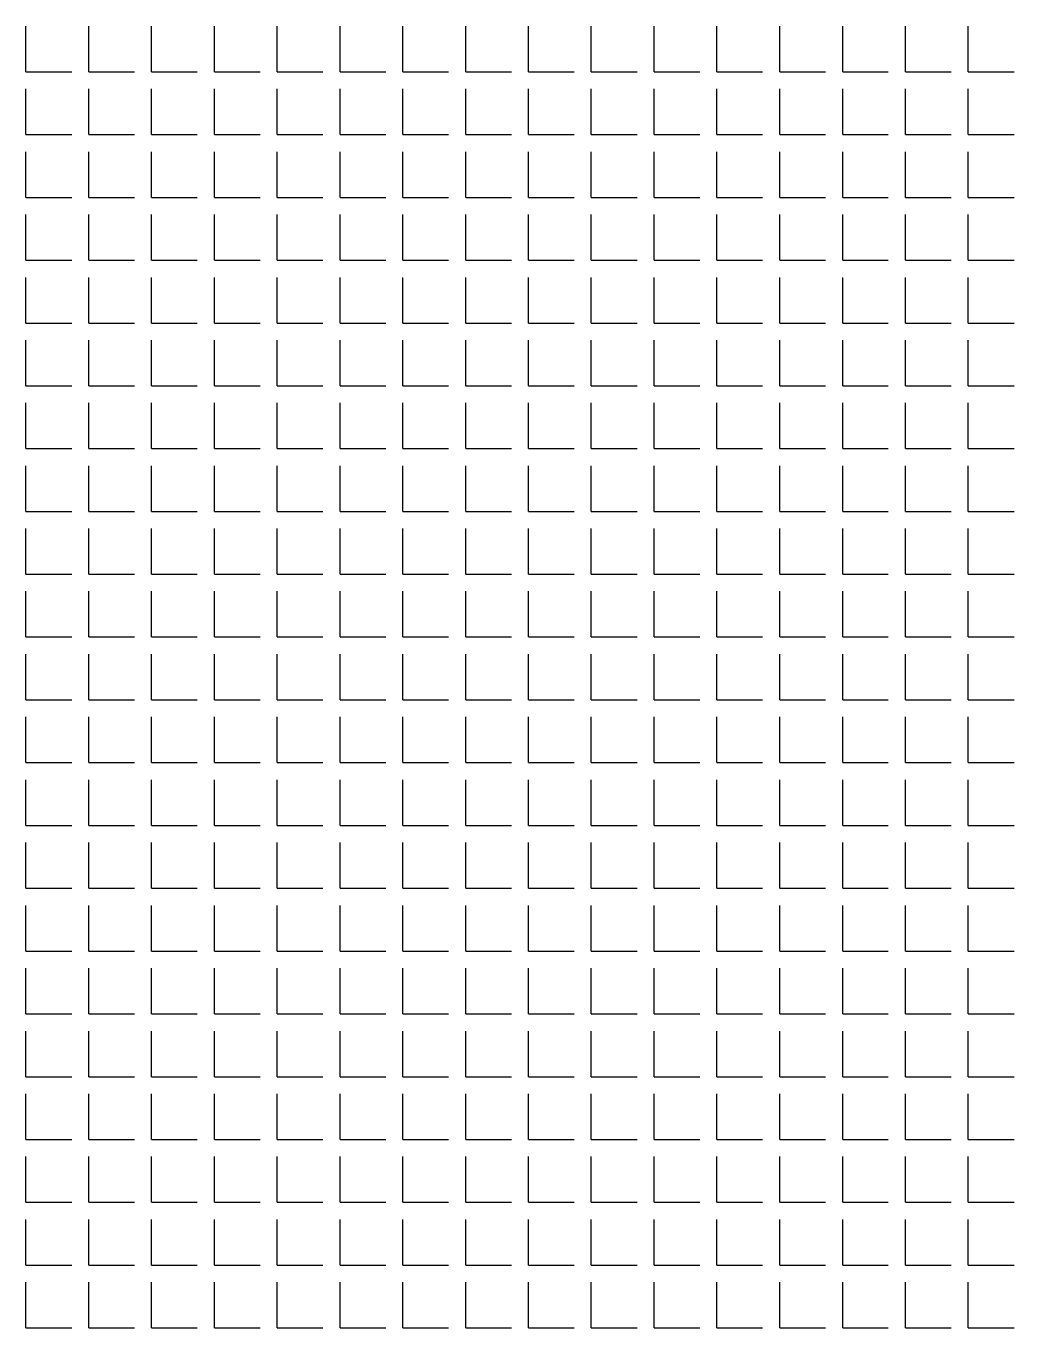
# Model space of a CAD drawing. Header units: millimetres. Extents: x -2063041 to -1932644, y 197605868 to 197643080.
# Drawn here: x -2047136.3 to -2047054.3, y 197627154.7 to 197627262.8 of the extents above; entities that cross this region are included whole.
import ezdxf

# ---------------------------------------------------------------- set-up
doc = ezdxf.new("R2010")
doc.units = ezdxf.units.MM
doc.layers.add('СКУД', color=7, linetype='Continuous')

msp = doc.modelspace()

# ---------------------------------------------------------------- linework, layer by layer
at = {"layer": 'СКУД', "color": 18, "true_color": 0x000000}
for p, q in [((-2047136.28, 197627258.99), (-2047136.28, 197627262.78)), ((-2047131.06, 197627258.99), (-2047131.06, 197627262.78)), ((-2047125.85, 197627258.99), (-2047125.85, 197627262.78)), ((-2047120.64, 197627258.99), (-2047120.64, 197627262.78)), ((-2047115.42, 197627258.99), (-2047115.42, 197627262.78)), ((-2047110.21, 197627258.99), (-2047110.21, 197627262.78)), ((-2047105, 197627258.99), (-2047105, 197627262.78)), ((-2047099.78, 197627258.99), (-2047099.78, 197627262.78)), ((-2047094.57, 197627258.99), (-2047094.57, 197627262.78)), ((-2047089.36, 197627258.99), (-2047089.36, 197627262.78)), ((-2047084.14, 197627258.99), (-2047084.14, 197627262.78)), ((-2047078.93, 197627258.99), (-2047078.93, 197627262.78)), ((-2047073.72, 197627258.99), (-2047073.72, 197627262.78)), ((-2047068.5, 197627258.99), (-2047068.5, 197627262.78)), ((-2047063.29, 197627258.99), (-2047063.29, 197627262.78)), ((-2047058.08, 197627258.99), (-2047058.08, 197627262.78)), ((-2047136.28, 197627258.99), (-2047132.48, 197627258.99)), ((-2047131.06, 197627258.99), (-2047127.27, 197627258.99)), ((-2047125.85, 197627258.99), (-2047122.06, 197627258.99)), ((-2047120.64, 197627258.99), (-2047116.84, 197627258.99)), ((-2047115.42, 197627258.99), (-2047111.63, 197627258.99)), ((-2047110.21, 197627258.99), (-2047106.42, 197627258.99)), ((-2047105, 197627258.99), (-2047101.2, 197627258.99)), ((-2047099.78, 197627258.99), (-2047095.99, 197627258.99)), ((-2047094.57, 197627258.99), (-2047090.78, 197627258.99)), ((-2047089.36, 197627258.99), (-2047085.56, 197627258.99)), ((-2047084.14, 197627258.99), (-2047080.35, 197627258.99)), ((-2047078.93, 197627258.99), (-2047075.14, 197627258.99)), ((-2047073.72, 197627258.99), (-2047069.92, 197627258.99)), ((-2047068.5, 197627258.99), (-2047064.71, 197627258.99)), ((-2047063.29, 197627258.99), (-2047059.5, 197627258.99)), ((-2047058.08, 197627258.99), (-2047054.28, 197627258.99)), ((-2047136.28, 197627253.77), (-2047136.28, 197627257.56)), ((-2047131.06, 197627253.77), (-2047131.06, 197627257.56)), ((-2047125.85, 197627253.77), (-2047125.85, 197627257.56)), ((-2047120.64, 197627253.77), (-2047120.64, 197627257.56)), ((-2047115.42, 197627253.77), (-2047115.42, 197627257.56)), ((-2047110.21, 197627253.77), (-2047110.21, 197627257.56)), ((-2047105, 197627253.77), (-2047105, 197627257.56)), ((-2047099.78, 197627253.77), (-2047099.78, 197627257.56)), ((-2047094.57, 197627253.77), (-2047094.57, 197627257.56)), ((-2047089.36, 197627253.77), (-2047089.36, 197627257.56)), ((-2047084.14, 197627253.77), (-2047084.14, 197627257.56)), ((-2047078.93, 197627253.77), (-2047078.93, 197627257.56)), ((-2047073.72, 197627253.77), (-2047073.72, 197627257.56)), ((-2047068.5, 197627253.77), (-2047068.5, 197627257.56)), ((-2047063.29, 197627253.77), (-2047063.29, 197627257.56)), ((-2047058.08, 197627253.77), (-2047058.08, 197627257.56)), ((-2047136.28, 197627253.77), (-2047132.48, 197627253.77)), ((-2047131.06, 197627253.77), (-2047127.27, 197627253.77)), ((-2047125.85, 197627253.77), (-2047122.06, 197627253.77)), ((-2047120.64, 197627253.77), (-2047116.84, 197627253.77)), ((-2047115.42, 197627253.77), (-2047111.63, 197627253.77)), ((-2047110.21, 197627253.77), (-2047106.42, 197627253.77)), ((-2047105, 197627253.77), (-2047101.2, 197627253.77)), ((-2047099.78, 197627253.77), (-2047095.99, 197627253.77)), ((-2047094.57, 197627253.77), (-2047090.78, 197627253.77)), ((-2047089.36, 197627253.77), (-2047085.56, 197627253.77)), ((-2047084.14, 197627253.77), (-2047080.35, 197627253.77)), ((-2047078.93, 197627253.77), (-2047075.14, 197627253.77)), ((-2047073.72, 197627253.77), (-2047069.92, 197627253.77)), ((-2047068.5, 197627253.77), (-2047064.71, 197627253.77)), ((-2047063.29, 197627253.77), (-2047059.5, 197627253.77)), ((-2047058.08, 197627253.77), (-2047054.28, 197627253.77)), ((-2047136.28, 197627248.56), (-2047136.28, 197627252.35)), ((-2047131.06, 197627248.56), (-2047131.06, 197627252.35)), ((-2047125.85, 197627248.56), (-2047125.85, 197627252.35)), ((-2047120.64, 197627248.56), (-2047120.64, 197627252.35)), ((-2047115.42, 197627248.56), (-2047115.42, 197627252.35)), ((-2047110.21, 197627248.56), (-2047110.21, 197627252.35)), ((-2047105, 197627248.56), (-2047105, 197627252.35)), ((-2047099.78, 197627248.56), (-2047099.78, 197627252.35)), ((-2047094.57, 197627248.56), (-2047094.57, 197627252.35)), ((-2047089.36, 197627248.56), (-2047089.36, 197627252.35)), ((-2047084.14, 197627248.56), (-2047084.14, 197627252.35)), ((-2047078.93, 197627248.56), (-2047078.93, 197627252.35)), ((-2047073.72, 197627248.56), (-2047073.72, 197627252.35)), ((-2047068.5, 197627248.56), (-2047068.5, 197627252.35)), ((-2047063.29, 197627248.56), (-2047063.29, 197627252.35)), ((-2047058.08, 197627248.56), (-2047058.08, 197627252.35)), ((-2047136.28, 197627248.56), (-2047132.48, 197627248.56)), ((-2047131.06, 197627248.56), (-2047127.27, 197627248.56)), ((-2047125.85, 197627248.56), (-2047122.06, 197627248.56)), ((-2047120.64, 197627248.56), (-2047116.84, 197627248.56)), ((-2047115.42, 197627248.56), (-2047111.63, 197627248.56)), ((-2047110.21, 197627248.56), (-2047106.42, 197627248.56)), ((-2047105, 197627248.56), (-2047101.2, 197627248.56)), ((-2047099.78, 197627248.56), (-2047095.99, 197627248.56)), ((-2047094.57, 197627248.56), (-2047090.78, 197627248.56)), ((-2047089.36, 197627248.56), (-2047085.56, 197627248.56)), ((-2047084.14, 197627248.56), (-2047080.35, 197627248.56)), ((-2047078.93, 197627248.56), (-2047075.14, 197627248.56)), ((-2047073.72, 197627248.56), (-2047069.92, 197627248.56)), ((-2047068.5, 197627248.56), (-2047064.71, 197627248.56)), ((-2047063.29, 197627248.56), (-2047059.5, 197627248.56)), ((-2047058.08, 197627248.56), (-2047054.28, 197627248.56)), ((-2047136.28, 197627243.35), (-2047136.28, 197627247.14)), ((-2047131.06, 197627243.35), (-2047131.06, 197627247.14)), ((-2047125.85, 197627243.35), (-2047125.85, 197627247.14)), ((-2047120.64, 197627243.35), (-2047120.64, 197627247.14)), ((-2047115.42, 197627243.35), (-2047115.42, 197627247.14)), ((-2047110.21, 197627243.35), (-2047110.21, 197627247.14)), ((-2047105, 197627243.35), (-2047105, 197627247.14)), ((-2047099.78, 197627243.35), (-2047099.78, 197627247.14)), ((-2047094.57, 197627243.35), (-2047094.57, 197627247.14)), ((-2047089.36, 197627243.35), (-2047089.36, 197627247.14)), ((-2047084.14, 197627243.35), (-2047084.14, 197627247.14)), ((-2047078.93, 197627243.35), (-2047078.93, 197627247.14)), ((-2047073.72, 197627243.35), (-2047073.72, 197627247.14)), ((-2047068.5, 197627243.35), (-2047068.5, 197627247.14)), ((-2047063.29, 197627243.35), (-2047063.29, 197627247.14)), ((-2047058.08, 197627243.35), (-2047058.08, 197627247.14)), ((-2047136.28, 197627243.35), (-2047132.48, 197627243.35)), ((-2047131.06, 197627243.35), (-2047127.27, 197627243.35)), ((-2047125.85, 197627243.35), (-2047122.06, 197627243.35)), ((-2047120.64, 197627243.35), (-2047116.84, 197627243.35)), ((-2047115.42, 197627243.35), (-2047111.63, 197627243.35)), ((-2047110.21, 197627243.35), (-2047106.42, 197627243.35)), ((-2047105, 197627243.35), (-2047101.2, 197627243.35)), ((-2047099.78, 197627243.35), (-2047095.99, 197627243.35)), ((-2047094.57, 197627243.35), (-2047090.78, 197627243.35)), ((-2047089.36, 197627243.35), (-2047085.56, 197627243.35)), ((-2047084.14, 197627243.35), (-2047080.35, 197627243.35)), ((-2047078.93, 197627243.35), (-2047075.14, 197627243.35)), ((-2047073.72, 197627243.35), (-2047069.92, 197627243.35)), ((-2047068.5, 197627243.35), (-2047064.71, 197627243.35)), ((-2047063.29, 197627243.35), (-2047059.5, 197627243.35)), ((-2047058.08, 197627243.35), (-2047054.28, 197627243.35)), ((-2047136.28, 197627238.13), (-2047136.28, 197627241.92)), ((-2047131.06, 197627238.13), (-2047131.06, 197627241.92)), ((-2047125.85, 197627238.13), (-2047125.85, 197627241.92)), ((-2047120.64, 197627238.13), (-2047120.64, 197627241.92)), ((-2047115.42, 197627238.13), (-2047115.42, 197627241.92)), ((-2047110.21, 197627238.13), (-2047110.21, 197627241.92)), ((-2047105, 197627238.13), (-2047105, 197627241.92)), ((-2047099.78, 197627238.13), (-2047099.78, 197627241.92)), ((-2047094.57, 197627238.13), (-2047094.57, 197627241.92)), ((-2047089.36, 197627238.13), (-2047089.36, 197627241.92)), ((-2047084.14, 197627238.13), (-2047084.14, 197627241.92)), ((-2047078.93, 197627238.13), (-2047078.93, 197627241.92)), ((-2047073.72, 197627238.13), (-2047073.72, 197627241.92)), ((-2047068.5, 197627238.13), (-2047068.5, 197627241.92)), ((-2047063.29, 197627238.13), (-2047063.29, 197627241.92)), ((-2047058.08, 197627238.13), (-2047058.08, 197627241.92)), ((-2047136.28, 197627238.13), (-2047132.48, 197627238.13)), ((-2047131.06, 197627238.13), (-2047127.27, 197627238.13)), ((-2047125.85, 197627238.13), (-2047122.06, 197627238.13)), ((-2047120.64, 197627238.13), (-2047116.84, 197627238.13)), ((-2047115.42, 197627238.13), (-2047111.63, 197627238.13)), ((-2047110.21, 197627238.13), (-2047106.42, 197627238.13)), ((-2047105, 197627238.13), (-2047101.2, 197627238.13)), ((-2047099.78, 197627238.13), (-2047095.99, 197627238.13)), ((-2047094.57, 197627238.13), (-2047090.78, 197627238.13)), ((-2047089.36, 197627238.13), (-2047085.56, 197627238.13)), ((-2047084.14, 197627238.13), (-2047080.35, 197627238.13)), ((-2047078.93, 197627238.13), (-2047075.14, 197627238.13)), ((-2047073.72, 197627238.13), (-2047069.92, 197627238.13)), ((-2047068.5, 197627238.13), (-2047064.71, 197627238.13)), ((-2047063.29, 197627238.13), (-2047059.5, 197627238.13)), ((-2047058.08, 197627238.13), (-2047054.28, 197627238.13)), ((-2047136.28, 197627232.92), (-2047136.28, 197627236.71)), ((-2047131.06, 197627232.92), (-2047131.06, 197627236.71)), ((-2047125.85, 197627232.92), (-2047125.85, 197627236.71)), ((-2047120.64, 197627232.92), (-2047120.64, 197627236.71)), ((-2047115.42, 197627232.92), (-2047115.42, 197627236.71)), ((-2047110.21, 197627232.92), (-2047110.21, 197627236.71)), ((-2047105, 197627232.92), (-2047105, 197627236.71)), ((-2047099.78, 197627232.92), (-2047099.78, 197627236.71)), ((-2047094.57, 197627232.92), (-2047094.57, 197627236.71)), ((-2047089.36, 197627232.92), (-2047089.36, 197627236.71)), ((-2047084.14, 197627232.92), (-2047084.14, 197627236.71)), ((-2047078.93, 197627232.92), (-2047078.93, 197627236.71)), ((-2047073.72, 197627232.92), (-2047073.72, 197627236.71)), ((-2047068.5, 197627232.92), (-2047068.5, 197627236.71)), ((-2047063.29, 197627232.92), (-2047063.29, 197627236.71)), ((-2047058.08, 197627232.92), (-2047058.08, 197627236.71)), ((-2047136.28, 197627232.92), (-2047132.48, 197627232.92)), ((-2047131.06, 197627232.92), (-2047127.27, 197627232.92)), ((-2047125.85, 197627232.92), (-2047122.06, 197627232.92)), ((-2047120.64, 197627232.92), (-2047116.84, 197627232.92)), ((-2047115.42, 197627232.92), (-2047111.63, 197627232.92)), ((-2047110.21, 197627232.92), (-2047106.42, 197627232.92)), ((-2047105, 197627232.92), (-2047101.2, 197627232.92)), ((-2047099.78, 197627232.92), (-2047095.99, 197627232.92)), ((-2047094.57, 197627232.92), (-2047090.78, 197627232.92)), ((-2047089.36, 197627232.92), (-2047085.56, 197627232.92)), ((-2047084.14, 197627232.92), (-2047080.35, 197627232.92)), ((-2047078.93, 197627232.92), (-2047075.14, 197627232.92)), ((-2047073.72, 197627232.92), (-2047069.92, 197627232.92)), ((-2047068.5, 197627232.92), (-2047064.71, 197627232.92)), ((-2047063.29, 197627232.92), (-2047059.5, 197627232.92)), ((-2047058.08, 197627232.92), (-2047054.28, 197627232.92)), ((-2047136.28, 197627227.71), (-2047136.28, 197627231.5)), ((-2047131.06, 197627227.71), (-2047131.06, 197627231.5)), ((-2047125.85, 197627227.71), (-2047125.85, 197627231.5)), ((-2047120.64, 197627227.71), (-2047120.64, 197627231.5)), ((-2047115.42, 197627227.71), (-2047115.42, 197627231.5)), ((-2047110.21, 197627227.71), (-2047110.21, 197627231.5)), ((-2047105, 197627227.71), (-2047105, 197627231.5)), ((-2047099.78, 197627227.71), (-2047099.78, 197627231.5)), ((-2047094.57, 197627227.71), (-2047094.57, 197627231.5)), ((-2047089.36, 197627227.71), (-2047089.36, 197627231.5)), ((-2047084.14, 197627227.71), (-2047084.14, 197627231.5)), ((-2047078.93, 197627227.71), (-2047078.93, 197627231.5)), ((-2047073.72, 197627227.71), (-2047073.72, 197627231.5)), ((-2047068.5, 197627227.71), (-2047068.5, 197627231.5)), ((-2047063.29, 197627227.71), (-2047063.29, 197627231.5)), ((-2047058.08, 197627227.71), (-2047058.08, 197627231.5)), ((-2047136.28, 197627227.71), (-2047132.48, 197627227.71)), ((-2047131.06, 197627227.71), (-2047127.27, 197627227.71)), ((-2047125.85, 197627227.71), (-2047122.06, 197627227.71)), ((-2047120.64, 197627227.71), (-2047116.84, 197627227.71)), ((-2047115.42, 197627227.71), (-2047111.63, 197627227.71)), ((-2047110.21, 197627227.71), (-2047106.42, 197627227.71)), ((-2047105, 197627227.71), (-2047101.2, 197627227.71)), ((-2047099.78, 197627227.71), (-2047095.99, 197627227.71)), ((-2047094.57, 197627227.71), (-2047090.78, 197627227.71)), ((-2047089.36, 197627227.71), (-2047085.56, 197627227.71)), ((-2047084.14, 197627227.71), (-2047080.35, 197627227.71)), ((-2047078.93, 197627227.71), (-2047075.14, 197627227.71)), ((-2047073.72, 197627227.71), (-2047069.92, 197627227.71)), ((-2047068.5, 197627227.71), (-2047064.71, 197627227.71)), ((-2047063.29, 197627227.71), (-2047059.5, 197627227.71)), ((-2047058.08, 197627227.71), (-2047054.28, 197627227.71)), ((-2047136.28, 197627222.49), (-2047136.28, 197627226.28)), ((-2047131.06, 197627222.49), (-2047131.06, 197627226.28)), ((-2047125.85, 197627222.49), (-2047125.85, 197627226.28)), ((-2047120.64, 197627222.49), (-2047120.64, 197627226.28)), ((-2047115.42, 197627222.49), (-2047115.42, 197627226.28)), ((-2047110.21, 197627222.49), (-2047110.21, 197627226.28)), ((-2047105, 197627222.49), (-2047105, 197627226.28)), ((-2047099.78, 197627222.49), (-2047099.78, 197627226.28)), ((-2047094.57, 197627222.49), (-2047094.57, 197627226.28)), ((-2047089.36, 197627222.49), (-2047089.36, 197627226.28)), ((-2047084.14, 197627222.49), (-2047084.14, 197627226.28)), ((-2047078.93, 197627222.49), (-2047078.93, 197627226.28)), ((-2047073.72, 197627222.49), (-2047073.72, 197627226.28)), ((-2047068.5, 197627222.49), (-2047068.5, 197627226.28)), ((-2047063.29, 197627222.49), (-2047063.29, 197627226.28)), ((-2047058.08, 197627222.49), (-2047058.08, 197627226.28)), ((-2047136.28, 197627222.49), (-2047132.48, 197627222.49)), ((-2047131.06, 197627222.49), (-2047127.27, 197627222.49)), ((-2047125.85, 197627222.49), (-2047122.06, 197627222.49)), ((-2047120.64, 197627222.49), (-2047116.84, 197627222.49)), ((-2047115.42, 197627222.49), (-2047111.63, 197627222.49)), ((-2047110.21, 197627222.49), (-2047106.42, 197627222.49)), ((-2047105, 197627222.49), (-2047101.2, 197627222.49)), ((-2047099.78, 197627222.49), (-2047095.99, 197627222.49)), ((-2047094.57, 197627222.49), (-2047090.78, 197627222.49)), ((-2047089.36, 197627222.49), (-2047085.56, 197627222.49)), ((-2047084.14, 197627222.49), (-2047080.35, 197627222.49)), ((-2047078.93, 197627222.49), (-2047075.14, 197627222.49)), ((-2047073.72, 197627222.49), (-2047069.92, 197627222.49)), ((-2047068.5, 197627222.49), (-2047064.71, 197627222.49)), ((-2047063.29, 197627222.49), (-2047059.5, 197627222.49)), ((-2047058.08, 197627222.49), (-2047054.28, 197627222.49)), ((-2047136.28, 197627217.28), (-2047136.28, 197627221.07)), ((-2047131.06, 197627217.28), (-2047131.06, 197627221.07)), ((-2047125.85, 197627217.28), (-2047125.85, 197627221.07)), ((-2047120.64, 197627217.28), (-2047120.64, 197627221.07)), ((-2047115.42, 197627217.28), (-2047115.42, 197627221.07)), ((-2047110.21, 197627217.28), (-2047110.21, 197627221.07)), ((-2047105, 197627217.28), (-2047105, 197627221.07)), ((-2047099.78, 197627217.28), (-2047099.78, 197627221.07)), ((-2047094.57, 197627217.28), (-2047094.57, 197627221.07)), ((-2047089.36, 197627217.28), (-2047089.36, 197627221.07)), ((-2047084.14, 197627217.28), (-2047084.14, 197627221.07)), ((-2047078.93, 197627217.28), (-2047078.93, 197627221.07)), ((-2047073.72, 197627217.28), (-2047073.72, 197627221.07)), ((-2047068.5, 197627217.28), (-2047068.5, 197627221.07)), ((-2047063.29, 197627217.28), (-2047063.29, 197627221.07)), ((-2047058.08, 197627217.28), (-2047058.08, 197627221.07)), ((-2047136.28, 197627217.28), (-2047132.48, 197627217.28)), ((-2047131.06, 197627217.28), (-2047127.27, 197627217.28)), ((-2047125.85, 197627217.28), (-2047122.06, 197627217.28)), ((-2047120.64, 197627217.28), (-2047116.84, 197627217.28)), ((-2047115.42, 197627217.28), (-2047111.63, 197627217.28)), ((-2047110.21, 197627217.28), (-2047106.42, 197627217.28)), ((-2047105, 197627217.28), (-2047101.2, 197627217.28)), ((-2047099.78, 197627217.28), (-2047095.99, 197627217.28)), ((-2047094.57, 197627217.28), (-2047090.78, 197627217.28)), ((-2047089.36, 197627217.28), (-2047085.56, 197627217.28)), ((-2047084.14, 197627217.28), (-2047080.35, 197627217.28)), ((-2047078.93, 197627217.28), (-2047075.14, 197627217.28)), ((-2047073.72, 197627217.28), (-2047069.92, 197627217.28)), ((-2047068.5, 197627217.28), (-2047064.71, 197627217.28)), ((-2047063.29, 197627217.28), (-2047059.5, 197627217.28)), ((-2047058.08, 197627217.28), (-2047054.28, 197627217.28)), ((-2047136.28, 197627212.07), (-2047136.28, 197627215.86)), ((-2047131.06, 197627212.07), (-2047131.06, 197627215.86)), ((-2047125.85, 197627212.07), (-2047125.85, 197627215.86)), ((-2047120.64, 197627212.07), (-2047120.64, 197627215.86)), ((-2047115.42, 197627212.07), (-2047115.42, 197627215.86)), ((-2047110.21, 197627212.07), (-2047110.21, 197627215.86)), ((-2047105, 197627212.07), (-2047105, 197627215.86)), ((-2047099.78, 197627212.07), (-2047099.78, 197627215.86)), ((-2047094.57, 197627212.07), (-2047094.57, 197627215.86)), ((-2047089.36, 197627212.07), (-2047089.36, 197627215.86)), ((-2047084.14, 197627212.07), (-2047084.14, 197627215.86)), ((-2047078.93, 197627212.07), (-2047078.93, 197627215.86)), ((-2047073.72, 197627212.07), (-2047073.72, 197627215.86)), ((-2047068.5, 197627212.07), (-2047068.5, 197627215.86)), ((-2047063.29, 197627212.07), (-2047063.29, 197627215.86)), ((-2047058.08, 197627212.07), (-2047058.08, 197627215.86)), ((-2047136.28, 197627212.07), (-2047132.48, 197627212.07)), ((-2047131.06, 197627212.07), (-2047127.27, 197627212.07)), ((-2047125.85, 197627212.07), (-2047122.06, 197627212.07)), ((-2047120.64, 197627212.07), (-2047116.84, 197627212.07)), ((-2047115.42, 197627212.07), (-2047111.63, 197627212.07)), ((-2047110.21, 197627212.07), (-2047106.42, 197627212.07)), ((-2047105, 197627212.07), (-2047101.2, 197627212.07)), ((-2047099.78, 197627212.07), (-2047095.99, 197627212.07)), ((-2047094.57, 197627212.07), (-2047090.78, 197627212.07)), ((-2047089.36, 197627212.07), (-2047085.56, 197627212.07)), ((-2047084.14, 197627212.07), (-2047080.35, 197627212.07)), ((-2047078.93, 197627212.07), (-2047075.14, 197627212.07)), ((-2047073.72, 197627212.07), (-2047069.92, 197627212.07)), ((-2047068.5, 197627212.07), (-2047064.71, 197627212.07)), ((-2047063.29, 197627212.07), (-2047059.5, 197627212.07)), ((-2047058.08, 197627212.07), (-2047054.28, 197627212.07)), ((-2047136.28, 197627206.85), (-2047136.28, 197627210.64)), ((-2047131.06, 197627206.85), (-2047131.06, 197627210.64)), ((-2047125.85, 197627206.85), (-2047125.85, 197627210.64)), ((-2047120.64, 197627206.85), (-2047120.64, 197627210.64)), ((-2047115.42, 197627206.85), (-2047115.42, 197627210.64)), ((-2047110.21, 197627206.85), (-2047110.21, 197627210.64)), ((-2047105, 197627206.85), (-2047105, 197627210.64)), ((-2047099.78, 197627206.85), (-2047099.78, 197627210.64)), ((-2047094.57, 197627206.85), (-2047094.57, 197627210.64)), ((-2047089.36, 197627206.85), (-2047089.36, 197627210.64)), ((-2047084.14, 197627206.85), (-2047084.14, 197627210.64)), ((-2047078.93, 197627206.85), (-2047078.93, 197627210.64)), ((-2047073.72, 197627206.85), (-2047073.72, 197627210.64)), ((-2047068.5, 197627206.85), (-2047068.5, 197627210.64)), ((-2047063.29, 197627206.85), (-2047063.29, 197627210.64)), ((-2047058.08, 197627206.85), (-2047058.08, 197627210.64)), ((-2047136.28, 197627206.85), (-2047132.48, 197627206.85)), ((-2047131.06, 197627206.85), (-2047127.27, 197627206.85)), ((-2047125.85, 197627206.85), (-2047122.06, 197627206.85)), ((-2047120.64, 197627206.85), (-2047116.84, 197627206.85)), ((-2047115.42, 197627206.85), (-2047111.63, 197627206.85)), ((-2047110.21, 197627206.85), (-2047106.42, 197627206.85)), ((-2047105, 197627206.85), (-2047101.2, 197627206.85)), ((-2047099.78, 197627206.85), (-2047095.99, 197627206.85)), ((-2047094.57, 197627206.85), (-2047090.78, 197627206.85)), ((-2047089.36, 197627206.85), (-2047085.56, 197627206.85)), ((-2047084.14, 197627206.85), (-2047080.35, 197627206.85)), ((-2047078.93, 197627206.85), (-2047075.14, 197627206.85)), ((-2047073.72, 197627206.85), (-2047069.92, 197627206.85)), ((-2047068.5, 197627206.85), (-2047064.71, 197627206.85)), ((-2047063.29, 197627206.85), (-2047059.5, 197627206.85)), ((-2047058.08, 197627206.85), (-2047054.28, 197627206.85)), ((-2047136.28, 197627201.64), (-2047136.28, 197627205.43)), ((-2047131.06, 197627201.64), (-2047131.06, 197627205.43)), ((-2047125.85, 197627201.64), (-2047125.85, 197627205.43)), ((-2047120.64, 197627201.64), (-2047120.64, 197627205.43)), ((-2047115.42, 197627201.64), (-2047115.42, 197627205.43)), ((-2047110.21, 197627201.64), (-2047110.21, 197627205.43)), ((-2047105, 197627201.64), (-2047105, 197627205.43)), ((-2047099.78, 197627201.64), (-2047099.78, 197627205.43)), ((-2047094.57, 197627201.64), (-2047094.57, 197627205.43)), ((-2047089.36, 197627201.64), (-2047089.36, 197627205.43)), ((-2047084.14, 197627201.64), (-2047084.14, 197627205.43)), ((-2047078.93, 197627201.64), (-2047078.93, 197627205.43)), ((-2047073.72, 197627201.64), (-2047073.72, 197627205.43)), ((-2047068.5, 197627201.64), (-2047068.5, 197627205.43)), ((-2047063.29, 197627201.64), (-2047063.29, 197627205.43)), ((-2047058.08, 197627201.64), (-2047058.08, 197627205.43)), ((-2047136.28, 197627201.64), (-2047132.48, 197627201.64)), ((-2047131.06, 197627201.64), (-2047127.27, 197627201.64)), ((-2047125.85, 197627201.64), (-2047122.06, 197627201.64)), ((-2047120.64, 197627201.64), (-2047116.84, 197627201.64)), ((-2047115.42, 197627201.64), (-2047111.63, 197627201.64)), ((-2047110.21, 197627201.64), (-2047106.42, 197627201.64)), ((-2047105, 197627201.64), (-2047101.2, 197627201.64)), ((-2047099.78, 197627201.64), (-2047095.99, 197627201.64)), ((-2047094.57, 197627201.64), (-2047090.78, 197627201.64)), ((-2047089.36, 197627201.64), (-2047085.56, 197627201.64)), ((-2047084.14, 197627201.64), (-2047080.35, 197627201.64)), ((-2047078.93, 197627201.64), (-2047075.14, 197627201.64)), ((-2047073.72, 197627201.64), (-2047069.92, 197627201.64)), ((-2047068.5, 197627201.64), (-2047064.71, 197627201.64)), ((-2047063.29, 197627201.64), (-2047059.5, 197627201.64)), ((-2047058.08, 197627201.64), (-2047054.28, 197627201.64)), ((-2047136.28, 197627196.43), (-2047136.28, 197627200.22)), ((-2047131.06, 197627196.43), (-2047131.06, 197627200.22)), ((-2047125.85, 197627196.43), (-2047125.85, 197627200.22)), ((-2047120.64, 197627196.43), (-2047120.64, 197627200.22)), ((-2047115.42, 197627196.43), (-2047115.42, 197627200.22)), ((-2047110.21, 197627196.43), (-2047110.21, 197627200.22)), ((-2047105, 197627196.43), (-2047105, 197627200.22)), ((-2047099.78, 197627196.43), (-2047099.78, 197627200.22)), ((-2047094.57, 197627196.43), (-2047094.57, 197627200.22)), ((-2047089.36, 197627196.43), (-2047089.36, 197627200.22)), ((-2047084.14, 197627196.43), (-2047084.14, 197627200.22)), ((-2047078.93, 197627196.43), (-2047078.93, 197627200.22)), ((-2047073.72, 197627196.43), (-2047073.72, 197627200.22)), ((-2047068.5, 197627196.43), (-2047068.5, 197627200.22)), ((-2047063.29, 197627196.43), (-2047063.29, 197627200.22)), ((-2047058.08, 197627196.43), (-2047058.08, 197627200.22)), ((-2047136.28, 197627196.43), (-2047132.48, 197627196.43)), ((-2047131.06, 197627196.43), (-2047127.27, 197627196.43)), ((-2047125.85, 197627196.43), (-2047122.06, 197627196.43)), ((-2047120.64, 197627196.43), (-2047116.84, 197627196.43)), ((-2047115.42, 197627196.43), (-2047111.63, 197627196.43)), ((-2047110.21, 197627196.43), (-2047106.42, 197627196.43)), ((-2047105, 197627196.43), (-2047101.2, 197627196.43)), ((-2047099.78, 197627196.43), (-2047095.99, 197627196.43)), ((-2047094.57, 197627196.43), (-2047090.78, 197627196.43)), ((-2047089.36, 197627196.43), (-2047085.56, 197627196.43)), ((-2047084.14, 197627196.43), (-2047080.35, 197627196.43)), ((-2047078.93, 197627196.43), (-2047075.14, 197627196.43)), ((-2047073.72, 197627196.43), (-2047069.92, 197627196.43)), ((-2047068.5, 197627196.43), (-2047064.71, 197627196.43)), ((-2047063.29, 197627196.43), (-2047059.5, 197627196.43)), ((-2047058.08, 197627196.43), (-2047054.28, 197627196.43)), ((-2047136.28, 197627191.21), (-2047136.28, 197627195)), ((-2047131.06, 197627191.21), (-2047131.06, 197627195)), ((-2047125.85, 197627191.21), (-2047125.85, 197627195)), ((-2047120.64, 197627191.21), (-2047120.64, 197627195)), ((-2047115.42, 197627191.21), (-2047115.42, 197627195)), ((-2047110.21, 197627191.21), (-2047110.21, 197627195)), ((-2047105, 197627191.21), (-2047105, 197627195)), ((-2047099.78, 197627191.21), (-2047099.78, 197627195)), ((-2047094.57, 197627191.21), (-2047094.57, 197627195)), ((-2047089.36, 197627191.21), (-2047089.36, 197627195)), ((-2047084.14, 197627191.21), (-2047084.14, 197627195)), ((-2047078.93, 197627191.21), (-2047078.93, 197627195)), ((-2047073.72, 197627191.21), (-2047073.72, 197627195)), ((-2047068.5, 197627191.21), (-2047068.5, 197627195)), ((-2047063.29, 197627191.21), (-2047063.29, 197627195)), ((-2047058.08, 197627191.21), (-2047058.08, 197627195)), ((-2047136.28, 197627191.21), (-2047132.48, 197627191.21)), ((-2047131.06, 197627191.21), (-2047127.27, 197627191.21)), ((-2047125.85, 197627191.21), (-2047122.06, 197627191.21)), ((-2047120.64, 197627191.21), (-2047116.84, 197627191.21)), ((-2047115.42, 197627191.21), (-2047111.63, 197627191.21)), ((-2047110.21, 197627191.21), (-2047106.42, 197627191.21)), ((-2047105, 197627191.21), (-2047101.2, 197627191.21)), ((-2047099.78, 197627191.21), (-2047095.99, 197627191.21)), ((-2047094.57, 197627191.21), (-2047090.78, 197627191.21)), ((-2047089.36, 197627191.21), (-2047085.56, 197627191.21)), ((-2047084.14, 197627191.21), (-2047080.35, 197627191.21)), ((-2047078.93, 197627191.21), (-2047075.14, 197627191.21)), ((-2047073.72, 197627191.21), (-2047069.92, 197627191.21)), ((-2047068.5, 197627191.21), (-2047064.71, 197627191.21)), ((-2047063.29, 197627191.21), (-2047059.5, 197627191.21)), ((-2047058.08, 197627191.21), (-2047054.28, 197627191.21)), ((-2047136.28, 197627186), (-2047136.28, 197627189.79)), ((-2047131.06, 197627186), (-2047131.06, 197627189.79)), ((-2047125.85, 197627186), (-2047125.85, 197627189.79)), ((-2047120.64, 197627186), (-2047120.64, 197627189.79)), ((-2047115.42, 197627186), (-2047115.42, 197627189.79)), ((-2047110.21, 197627186), (-2047110.21, 197627189.79)), ((-2047105, 197627186), (-2047105, 197627189.79)), ((-2047099.78, 197627186), (-2047099.78, 197627189.79)), ((-2047094.57, 197627186), (-2047094.57, 197627189.79)), ((-2047089.36, 197627186), (-2047089.36, 197627189.79)), ((-2047084.14, 197627186), (-2047084.14, 197627189.79)), ((-2047078.93, 197627186), (-2047078.93, 197627189.79)), ((-2047073.72, 197627186), (-2047073.72, 197627189.79)), ((-2047068.5, 197627186), (-2047068.5, 197627189.79)), ((-2047063.29, 197627186), (-2047063.29, 197627189.79)), ((-2047058.08, 197627186), (-2047058.08, 197627189.79)), ((-2047136.28, 197627186), (-2047132.48, 197627186)), ((-2047131.06, 197627186), (-2047127.27, 197627186)), ((-2047125.85, 197627186), (-2047122.06, 197627186)), ((-2047120.64, 197627186), (-2047116.84, 197627186)), ((-2047115.42, 197627186), (-2047111.63, 197627186)), ((-2047110.21, 197627186), (-2047106.42, 197627186)), ((-2047105, 197627186), (-2047101.2, 197627186)), ((-2047099.78, 197627186), (-2047095.99, 197627186)), ((-2047094.57, 197627186), (-2047090.78, 197627186)), ((-2047089.36, 197627186), (-2047085.56, 197627186)), ((-2047084.14, 197627186), (-2047080.35, 197627186)), ((-2047078.93, 197627186), (-2047075.14, 197627186)), ((-2047073.72, 197627186), (-2047069.92, 197627186)), ((-2047068.5, 197627186), (-2047064.71, 197627186)), ((-2047063.29, 197627186), (-2047059.5, 197627186)), ((-2047058.08, 197627186), (-2047054.28, 197627186)), ((-2047136.28, 197627180.79), (-2047136.28, 197627184.58)), ((-2047131.06, 197627180.79), (-2047131.06, 197627184.58)), ((-2047125.85, 197627180.79), (-2047125.85, 197627184.58)), ((-2047120.64, 197627180.79), (-2047120.64, 197627184.58)), ((-2047115.42, 197627180.79), (-2047115.42, 197627184.58)), ((-2047110.21, 197627180.79), (-2047110.21, 197627184.58)), ((-2047105, 197627180.79), (-2047105, 197627184.58)), ((-2047099.78, 197627180.79), (-2047099.78, 197627184.58)), ((-2047094.57, 197627180.79), (-2047094.57, 197627184.58)), ((-2047089.36, 197627180.79), (-2047089.36, 197627184.58)), ((-2047084.14, 197627180.79), (-2047084.14, 197627184.58)), ((-2047078.93, 197627180.79), (-2047078.93, 197627184.58)), ((-2047073.72, 197627180.79), (-2047073.72, 197627184.58)), ((-2047068.5, 197627180.79), (-2047068.5, 197627184.58)), ((-2047063.29, 197627180.79), (-2047063.29, 197627184.58)), ((-2047058.08, 197627180.79), (-2047058.08, 197627184.58)), ((-2047136.28, 197627180.79), (-2047132.48, 197627180.79)), ((-2047131.06, 197627180.79), (-2047127.27, 197627180.79)), ((-2047125.85, 197627180.79), (-2047122.06, 197627180.79)), ((-2047120.64, 197627180.79), (-2047116.84, 197627180.79)), ((-2047115.42, 197627180.79), (-2047111.63, 197627180.79)), ((-2047110.21, 197627180.79), (-2047106.42, 197627180.79)), ((-2047105, 197627180.79), (-2047101.2, 197627180.79)), ((-2047099.78, 197627180.79), (-2047095.99, 197627180.79)), ((-2047094.57, 197627180.79), (-2047090.78, 197627180.79)), ((-2047089.36, 197627180.79), (-2047085.56, 197627180.79)), ((-2047084.14, 197627180.79), (-2047080.35, 197627180.79)), ((-2047078.93, 197627180.79), (-2047075.14, 197627180.79)), ((-2047073.72, 197627180.79), (-2047069.92, 197627180.79)), ((-2047068.5, 197627180.79), (-2047064.71, 197627180.79)), ((-2047063.29, 197627180.79), (-2047059.5, 197627180.79)), ((-2047058.08, 197627180.79), (-2047054.28, 197627180.79)), ((-2047136.28, 197627175.57), (-2047136.28, 197627179.36)), ((-2047131.06, 197627175.57), (-2047131.06, 197627179.36)), ((-2047125.85, 197627175.57), (-2047125.85, 197627179.36)), ((-2047120.64, 197627175.57), (-2047120.64, 197627179.36)), ((-2047115.42, 197627175.57), (-2047115.42, 197627179.36)), ((-2047110.21, 197627175.57), (-2047110.21, 197627179.36)), ((-2047105, 197627175.57), (-2047105, 197627179.36)), ((-2047099.78, 197627175.57), (-2047099.78, 197627179.36)), ((-2047094.57, 197627175.57), (-2047094.57, 197627179.36)), ((-2047089.36, 197627175.57), (-2047089.36, 197627179.36)), ((-2047084.14, 197627175.57), (-2047084.14, 197627179.36)), ((-2047078.93, 197627175.57), (-2047078.93, 197627179.36)), ((-2047073.72, 197627175.57), (-2047073.72, 197627179.36)), ((-2047068.5, 197627175.57), (-2047068.5, 197627179.36)), ((-2047063.29, 197627175.57), (-2047063.29, 197627179.36)), ((-2047058.08, 197627175.57), (-2047058.08, 197627179.36)), ((-2047136.28, 197627175.57), (-2047132.48, 197627175.57)), ((-2047131.06, 197627175.57), (-2047127.27, 197627175.57)), ((-2047125.85, 197627175.57), (-2047122.06, 197627175.57)), ((-2047120.64, 197627175.57), (-2047116.84, 197627175.57)), ((-2047115.42, 197627175.57), (-2047111.63, 197627175.57)), ((-2047110.21, 197627175.57), (-2047106.42, 197627175.57)), ((-2047105, 197627175.57), (-2047101.2, 197627175.57)), ((-2047099.78, 197627175.57), (-2047095.99, 197627175.57)), ((-2047094.57, 197627175.57), (-2047090.78, 197627175.57)), ((-2047089.36, 197627175.57), (-2047085.56, 197627175.57)), ((-2047084.14, 197627175.57), (-2047080.35, 197627175.57)), ((-2047078.93, 197627175.57), (-2047075.14, 197627175.57)), ((-2047073.72, 197627175.57), (-2047069.92, 197627175.57)), ((-2047068.5, 197627175.57), (-2047064.71, 197627175.57)), ((-2047063.29, 197627175.57), (-2047059.5, 197627175.57)), ((-2047058.08, 197627175.57), (-2047054.28, 197627175.57)), ((-2047136.28, 197627170.36), (-2047136.28, 197627174.15)), ((-2047131.06, 197627170.36), (-2047131.06, 197627174.15)), ((-2047125.85, 197627170.36), (-2047125.85, 197627174.15)), ((-2047120.64, 197627170.36), (-2047120.64, 197627174.15)), ((-2047115.42, 197627170.36), (-2047115.42, 197627174.15)), ((-2047110.21, 197627170.36), (-2047110.21, 197627174.15)), ((-2047105, 197627170.36), (-2047105, 197627174.15)), ((-2047099.78, 197627170.36), (-2047099.78, 197627174.15)), ((-2047094.57, 197627170.36), (-2047094.57, 197627174.15)), ((-2047089.36, 197627170.36), (-2047089.36, 197627174.15)), ((-2047084.14, 197627170.36), (-2047084.14, 197627174.15)), ((-2047078.93, 197627170.36), (-2047078.93, 197627174.15)), ((-2047073.72, 197627170.36), (-2047073.72, 197627174.15)), ((-2047068.5, 197627170.36), (-2047068.5, 197627174.15)), ((-2047063.29, 197627170.36), (-2047063.29, 197627174.15)), ((-2047058.08, 197627170.36), (-2047058.08, 197627174.15)), ((-2047136.28, 197627170.36), (-2047132.48, 197627170.36)), ((-2047131.06, 197627170.36), (-2047127.27, 197627170.36)), ((-2047125.85, 197627170.36), (-2047122.06, 197627170.36)), ((-2047120.64, 197627170.36), (-2047116.84, 197627170.36)), ((-2047115.42, 197627170.36), (-2047111.63, 197627170.36)), ((-2047110.21, 197627170.36), (-2047106.42, 197627170.36)), ((-2047105, 197627170.36), (-2047101.2, 197627170.36)), ((-2047099.78, 197627170.36), (-2047095.99, 197627170.36)), ((-2047094.57, 197627170.36), (-2047090.78, 197627170.36)), ((-2047089.36, 197627170.36), (-2047085.56, 197627170.36)), ((-2047084.14, 197627170.36), (-2047080.35, 197627170.36)), ((-2047078.93, 197627170.36), (-2047075.14, 197627170.36)), ((-2047073.72, 197627170.36), (-2047069.92, 197627170.36)), ((-2047068.5, 197627170.36), (-2047064.71, 197627170.36)), ((-2047063.29, 197627170.36), (-2047059.5, 197627170.36)), ((-2047058.08, 197627170.36), (-2047054.28, 197627170.36)), ((-2047136.28, 197627165.15), (-2047136.28, 197627168.94)), ((-2047131.06, 197627165.15), (-2047131.06, 197627168.94)), ((-2047125.85, 197627165.15), (-2047125.85, 197627168.94)), ((-2047120.64, 197627165.15), (-2047120.64, 197627168.94)), ((-2047115.42, 197627165.15), (-2047115.42, 197627168.94)), ((-2047110.21, 197627165.15), (-2047110.21, 197627168.94)), ((-2047105, 197627165.15), (-2047105, 197627168.94)), ((-2047099.78, 197627165.15), (-2047099.78, 197627168.94)), ((-2047094.57, 197627165.15), (-2047094.57, 197627168.94)), ((-2047089.36, 197627165.15), (-2047089.36, 197627168.94)), ((-2047084.14, 197627165.15), (-2047084.14, 197627168.94)), ((-2047078.93, 197627165.15), (-2047078.93, 197627168.94)), ((-2047073.72, 197627165.15), (-2047073.72, 197627168.94)), ((-2047068.5, 197627165.15), (-2047068.5, 197627168.94)), ((-2047063.29, 197627165.15), (-2047063.29, 197627168.94)), ((-2047058.08, 197627165.15), (-2047058.08, 197627168.94)), ((-2047136.28, 197627165.15), (-2047132.48, 197627165.15)), ((-2047131.06, 197627165.15), (-2047127.27, 197627165.15)), ((-2047125.85, 197627165.15), (-2047122.06, 197627165.15)), ((-2047120.64, 197627165.15), (-2047116.84, 197627165.15)), ((-2047115.42, 197627165.15), (-2047111.63, 197627165.15)), ((-2047110.21, 197627165.15), (-2047106.42, 197627165.15)), ((-2047105, 197627165.15), (-2047101.2, 197627165.15)), ((-2047099.78, 197627165.15), (-2047095.99, 197627165.15)), ((-2047094.57, 197627165.15), (-2047090.78, 197627165.15)), ((-2047089.36, 197627165.15), (-2047085.56, 197627165.15)), ((-2047084.14, 197627165.15), (-2047080.35, 197627165.15)), ((-2047078.93, 197627165.15), (-2047075.14, 197627165.15)), ((-2047073.72, 197627165.15), (-2047069.92, 197627165.15)), ((-2047068.5, 197627165.15), (-2047064.71, 197627165.15)), ((-2047063.29, 197627165.15), (-2047059.5, 197627165.15)), ((-2047058.08, 197627165.15), (-2047054.28, 197627165.15)), ((-2047136.28, 197627159.93), (-2047136.28, 197627163.72)), ((-2047131.06, 197627159.93), (-2047131.06, 197627163.72)), ((-2047125.85, 197627159.93), (-2047125.85, 197627163.72)), ((-2047120.64, 197627159.93), (-2047120.64, 197627163.72)), ((-2047115.42, 197627159.93), (-2047115.42, 197627163.72)), ((-2047110.21, 197627159.93), (-2047110.21, 197627163.72)), ((-2047105, 197627159.93), (-2047105, 197627163.72)), ((-2047099.78, 197627159.93), (-2047099.78, 197627163.72)), ((-2047094.57, 197627159.93), (-2047094.57, 197627163.72)), ((-2047089.36, 197627159.93), (-2047089.36, 197627163.72)), ((-2047084.14, 197627159.93), (-2047084.14, 197627163.72)), ((-2047078.93, 197627159.93), (-2047078.93, 197627163.72)), ((-2047073.72, 197627159.93), (-2047073.72, 197627163.72)), ((-2047068.5, 197627159.93), (-2047068.5, 197627163.72)), ((-2047063.29, 197627159.93), (-2047063.29, 197627163.72)), ((-2047058.08, 197627159.93), (-2047058.08, 197627163.72)), ((-2047136.28, 197627159.93), (-2047132.48, 197627159.93)), ((-2047131.06, 197627159.93), (-2047127.27, 197627159.93)), ((-2047125.85, 197627159.93), (-2047122.06, 197627159.93)), ((-2047120.64, 197627159.93), (-2047116.84, 197627159.93)), ((-2047115.42, 197627159.93), (-2047111.63, 197627159.93)), ((-2047110.21, 197627159.93), (-2047106.42, 197627159.93)), ((-2047105, 197627159.93), (-2047101.2, 197627159.93)), ((-2047099.78, 197627159.93), (-2047095.99, 197627159.93)), ((-2047094.57, 197627159.93), (-2047090.78, 197627159.93)), ((-2047089.36, 197627159.93), (-2047085.56, 197627159.93)), ((-2047084.14, 197627159.93), (-2047080.35, 197627159.93)), ((-2047078.93, 197627159.93), (-2047075.14, 197627159.93)), ((-2047073.72, 197627159.93), (-2047069.92, 197627159.93)), ((-2047068.5, 197627159.93), (-2047064.71, 197627159.93)), ((-2047063.29, 197627159.93), (-2047059.5, 197627159.93)), ((-2047058.08, 197627159.93), (-2047054.28, 197627159.93)), ((-2047136.28, 197627154.72), (-2047136.28, 197627158.51)), ((-2047131.06, 197627154.72), (-2047131.06, 197627158.51)), ((-2047125.85, 197627154.72), (-2047125.85, 197627158.51)), ((-2047120.64, 197627154.72), (-2047120.64, 197627158.51)), ((-2047115.42, 197627154.72), (-2047115.42, 197627158.51)), ((-2047110.21, 197627154.72), (-2047110.21, 197627158.51)), ((-2047105, 197627154.72), (-2047105, 197627158.51)), ((-2047099.78, 197627154.72), (-2047099.78, 197627158.51)), ((-2047094.57, 197627154.72), (-2047094.57, 197627158.51)), ((-2047089.36, 197627154.72), (-2047089.36, 197627158.51)), ((-2047084.14, 197627154.72), (-2047084.14, 197627158.51)), ((-2047078.93, 197627154.72), (-2047078.93, 197627158.51)), ((-2047073.72, 197627154.72), (-2047073.72, 197627158.51)), ((-2047068.5, 197627154.72), (-2047068.5, 197627158.51)), ((-2047063.29, 197627154.72), (-2047063.29, 197627158.51)), ((-2047058.08, 197627154.72), (-2047058.08, 197627158.51)), ((-2047136.28, 197627154.72), (-2047132.48, 197627154.72)), ((-2047131.06, 197627154.72), (-2047127.27, 197627154.72)), ((-2047125.85, 197627154.72), (-2047122.06, 197627154.72)), ((-2047120.64, 197627154.72), (-2047116.84, 197627154.72)), ((-2047115.42, 197627154.72), (-2047111.63, 197627154.72)), ((-2047110.21, 197627154.72), (-2047106.42, 197627154.72)), ((-2047105, 197627154.72), (-2047101.2, 197627154.72)), ((-2047099.78, 197627154.72), (-2047095.99, 197627154.72)), ((-2047094.57, 197627154.72), (-2047090.78, 197627154.72)), ((-2047089.36, 197627154.72), (-2047085.56, 197627154.72)), ((-2047084.14, 197627154.72), (-2047080.35, 197627154.72)), ((-2047078.93, 197627154.72), (-2047075.14, 197627154.72)), ((-2047073.72, 197627154.72), (-2047069.92, 197627154.72)), ((-2047068.5, 197627154.72), (-2047064.71, 197627154.72)), ((-2047063.29, 197627154.72), (-2047059.5, 197627154.72)), ((-2047058.08, 197627154.72), (-2047054.28, 197627154.72))]:
    msp.add_line(p, q, dxfattribs=at)

doc.saveas('drawing.dxf')
